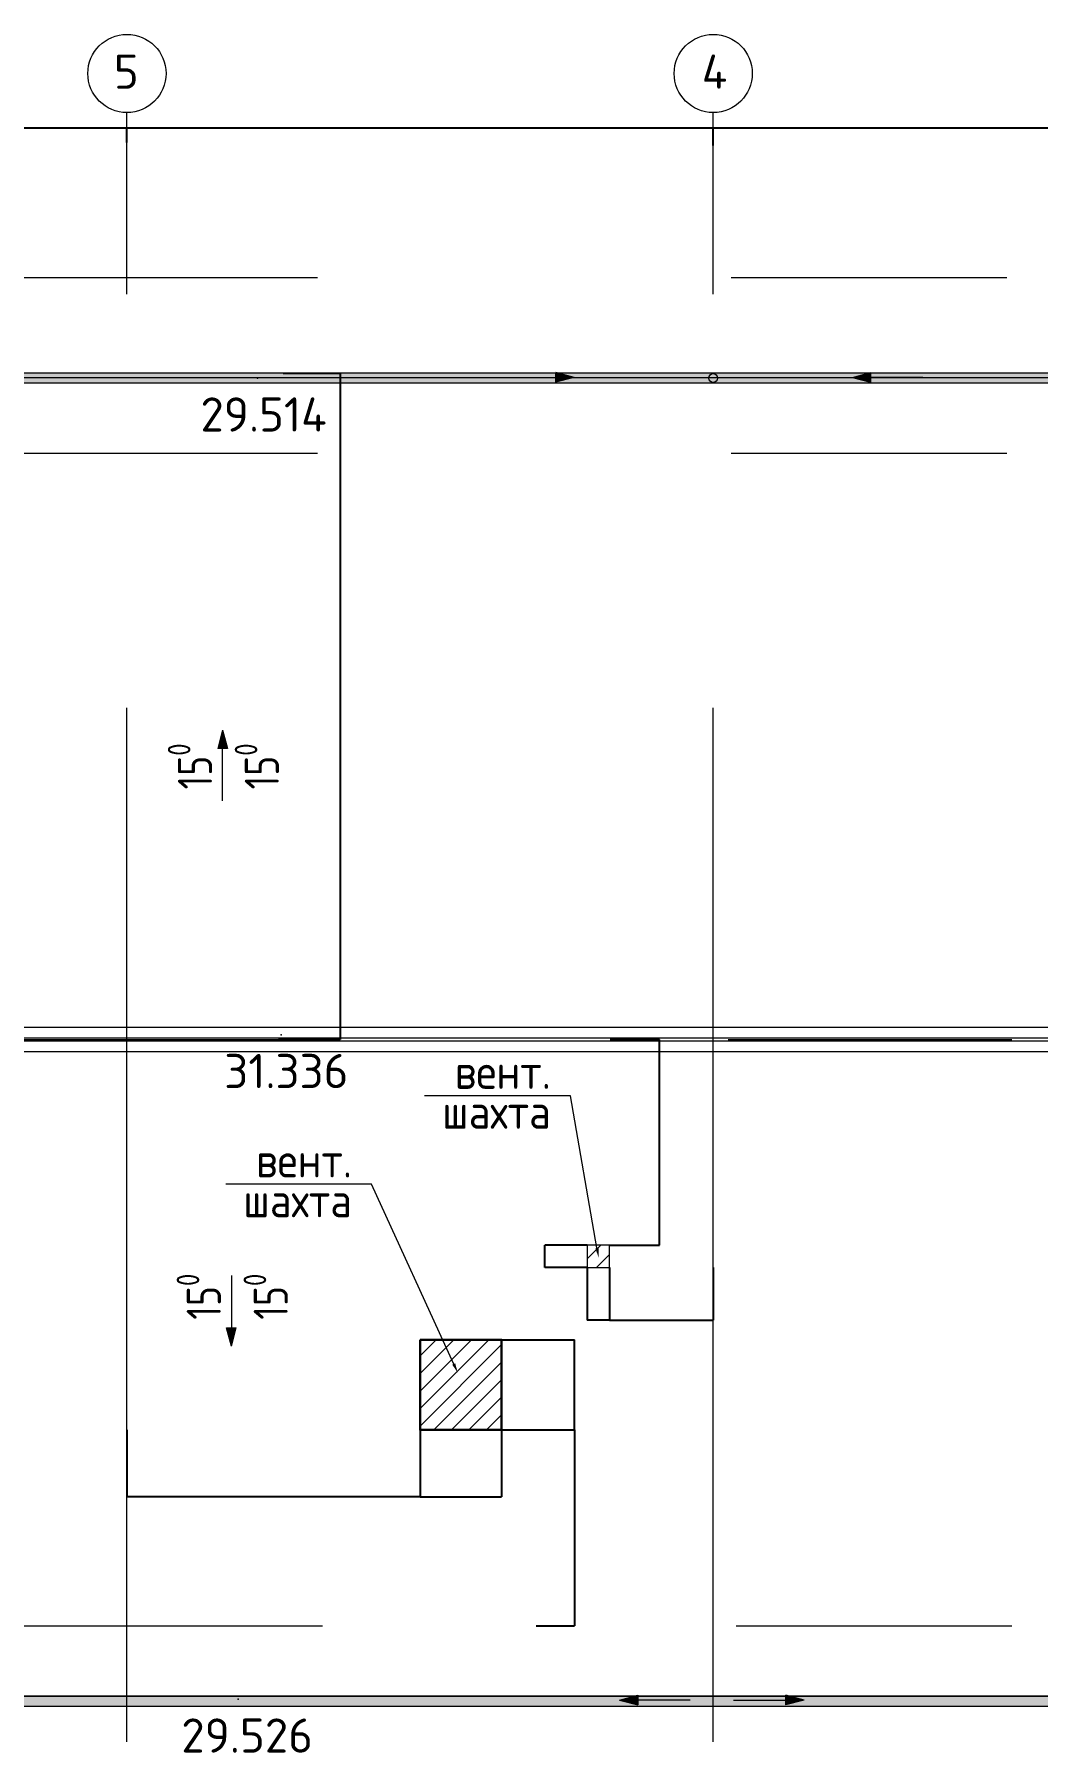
# Model space of a CAD drawing. Header units: millimetres. Extents: x -263990 to 193903, y -164417 to 240530.
# Drawn here: x 173354 to 183622, y -16102 to 1482 of the extents above; entities that cross this region are included whole.
import ezdxf
from ezdxf import colors
from ezdxf.entities.mleader import LeaderData, LeaderLine
from ezdxf.math import Vec2, Vec3

# ---------------------------------------------------------------- set-up
doc = ezdxf.new("R2010")
doc.units = ezdxf.units.MM
doc.header["$LTSCALE"] = 20
doc.linetypes.add('ACAD_ISO10W100', pattern=[1093.611073, 529.166651, -211.666656, 141.111112, -211.666656])
doc.layers.get('0').update_dxf_attribs({"lineweight": 0})
doc.layers.get('Defpoints').update_dxf_attribs({"color": 4})
doc.layers.add('_4-1_ Оси', color=7, linetype='Continuous')
for name, color, linetype, lineweight in [('_4-6_ Выноски на кровле', 7, 'Continuous', 9), ('Height', 250, 'Continuous', 9), ('Survey', 250, 'Continuous', 9)]:
    doc.layers.add(name, color=color, linetype=linetype, lineweight=lineweight)
doc.styles.add('GOST 2.304 type A', font='isocpeur.ttf')
doc.styles.add('ISOCPEUR', font='isocpeur.ttf', dxfattribs={"width": 0.9, "height": 250})
doc.styles.add('стиль1', font='isocpeur.ttf')
doc.dimstyles.new('ISO-25', dxfattribs={"dimtxt": 0.25, "dimasz": 0.1, "dimexe": 0.1, "dimexo": 0, "dimgap": 0.06, "dimtad": 1, "dimdec": 0, "dimlfac": 1000, "dimtxsty": 'GOST 2.304 type A', "dimblk": 'OBLIQUE', "dimcen": 2.5, "dimdle": 0.1, "dimadec": 0, "dimazin": 0, "dimtfac": 1, "dimtdec": 0, "dimtmove": 0, "dimatfit": 3, "dimfxl": 1, "dimarcsym": 0})
pattern_1 = [(45, (140952.78, -14805.09), (-89.80256, 89.80256), [])]

# ---------------------------------------------------------------- blocks, each defined once
blk = doc.blocks.new('_Oblique')
at = {"color": 0, "linetype": 'ByBlock', "lineweight": -2}
blk.add_line((-0.5, -0.5), (0.5, 0.5), dxfattribs=at)
blk = doc.blocks.new('*D214')
at = {"color": 0, "lineweight": -2, "transparency": 16777216}
for p, q in [((177302, -12799), (177302, -13483)), ((178136, -12799), (178136, -13483)), ((177302, -13483), (178136, -13483))]:
    blk.add_line(p, q, dxfattribs=at)
at = {"layer": 'Defpoints', "color": 0, "transparency": 16777216}
for p in [(177302, -12799), (178136, -12799), (178136, -13483)]:
    blk.add_point(p, dxfattribs=at)
at = {"color": 0, "lineweight": -2, "transparency": 16777216, "xscale": 0.1, "yscale": 0.1, "zscale": 0.1, "rotation": 180}
blk.add_blockref('_Oblique', (177302, -13483), dxfattribs=at)
at = {"color": 0, "lineweight": -2, "transparency": 16777216, "xscale": 0.1, "yscale": 0.1, "zscale": 0.1}
blk.add_blockref('_Oblique', (178136, -13483), dxfattribs=at)
at = {"color": 0, "transparency": 16777216, "insert": (177749, -13483), "char_height": 0.25, "attachment_point": 5, "style": 'GOST 2.304 type A'}
blk.add_mtext('833470', dxfattribs=at)
blk = doc.blocks.new('*D215')
at = {"color": 0, "lineweight": -2, "transparency": 16777216}
for p, q in [((178136, -11876), (178881, -11876)), ((178881, -12799), (178881, -11876)), ((178136, -12799), (178881, -12799))]:
    blk.add_line(p, q, dxfattribs=at)
at = {"layer": 'Defpoints', "color": 0, "transparency": 16777216}
for p in [(178136, -11876), (178881, -11876), (178136, -12799)]:
    blk.add_point(p, dxfattribs=at)
at = {"color": 0, "lineweight": -2, "transparency": 16777216, "xscale": 0.1, "yscale": 0.1, "zscale": 0.1}
for p, rotation in [((178881, -11876), 90), ((178881, -12799), 270)]:
    blk.add_blockref('_Oblique', p, dxfattribs=dict(at, rotation=rotation))
at = {"color": 0, "transparency": 16777216, "insert": (178881, -12338), "char_height": 0.25, "attachment_point": 5, "rotation": 90, "style": 'GOST 2.304 type A'}
blk.add_mtext('922563', dxfattribs=at)
blk = doc.blocks.new('*D216')
at = {"color": 0, "lineweight": -2, "transparency": 16777216}
for p, q in [((174302, -12799), (174302, -13483)), ((177302, -12799), (177302, -13483)), ((177302, -13483), (174302, -13483))]:
    blk.add_line(p, q, dxfattribs=at)
at = {"layer": 'Defpoints', "color": 0, "transparency": 16777216}
for p in [(174302, -12799), (177302, -12799), (174302, -13483)]:
    blk.add_point(p, dxfattribs=at)
at = {"color": 0, "lineweight": -2, "transparency": 16777216, "xscale": 0.1, "yscale": 0.1, "zscale": 0.1, "rotation": 180}
blk.add_blockref('_Oblique', (174302, -13483), dxfattribs=at)
at = {"color": 0, "lineweight": -2, "transparency": 16777216, "xscale": 0.1, "yscale": 0.1, "zscale": 0.1}
blk.add_blockref('_Oblique', (177302, -13483), dxfattribs=at)
at = {"color": 0, "transparency": 16777216, "insert": (175802, -13483), "char_height": 0.25, "attachment_point": 5, "style": 'GOST 2.304 type A'}
blk.add_mtext('3000283', dxfattribs=at)
blk = doc.blocks.new('*D217')
at = {"color": 0, "lineweight": -2, "transparency": 16777216}
for p, q in [((178491, -12799), (178881, -12799)), ((178881, -12799), (178881, -14805)), ((178491, -14805), (178881, -14805))]:
    blk.add_line(p, q, dxfattribs=at)
at = {"layer": 'Defpoints', "color": 0, "transparency": 16777216}
for p in [(178491, -12799), (178491, -14805), (178881, -14805)]:
    blk.add_point(p, dxfattribs=at)
at = {"color": 0, "lineweight": -2, "transparency": 16777216, "xscale": 0.1, "yscale": 0.1, "zscale": 0.1}
for p, rotation in [((178881, -12799), 90), ((178881, -14805), 270)]:
    blk.add_blockref('_Oblique', p, dxfattribs=dict(at, rotation=rotation))
at = {"color": 0, "transparency": 16777216, "insert": (178881, -13802), "char_height": 0.25, "attachment_point": 5, "rotation": 90, "style": 'GOST 2.304 type A'}
blk.add_mtext('2006054', dxfattribs=at)
blk = doc.blocks.new('*D218')
at = {"color": 0, "lineweight": -2, "transparency": 16777216}
for p, q in [((179013, -10910), (178579, -10910)), ((178580, -11137), (178580, -10910)), ((179013, -11136), (178579, -11136))]:
    blk.add_line(p, q, dxfattribs=at)
at = {"layer": 'Defpoints', "color": 0, "transparency": 16777216}
for p in [(178580, -10910), (179013, -10910), (179013, -11136)]:
    blk.add_point(p, dxfattribs=at)
at = {"color": 0, "lineweight": -2, "transparency": 16777216, "xscale": 0.1, "yscale": 0.1, "zscale": 0.1}
for p, rotation in [((178580, -10910), 90), ((178580, -11136), 270)]:
    blk.add_blockref('_Oblique', p, dxfattribs=dict(at, rotation=rotation))
at = {"color": 0, "transparency": 16777216, "insert": (178579, -11023), "char_height": 0.25, "attachment_point": 5, "rotation": 90, "style": 'GOST 2.304 type A'}
blk.add_mtext('226204', dxfattribs=at)
blk = doc.blocks.new('*D219')
at = {"color": 0, "lineweight": -2, "transparency": 16777216}
for p, q in [((179013, -11136), (179013, -11677)), ((179239, -11136), (179239, -11677)), ((179239, -11677), (179013, -11677))]:
    blk.add_line(p, q, dxfattribs=at)
at = {"layer": 'Defpoints', "color": 0, "transparency": 16777216}
for p in [(179013, -11136), (179239, -11136), (179013, -11677)]:
    blk.add_point(p, dxfattribs=at)
at = {"color": 0, "lineweight": -2, "transparency": 16777216, "xscale": 0.1, "yscale": 0.1, "zscale": 0.1, "rotation": 180}
blk.add_blockref('_Oblique', (179013, -11677), dxfattribs=at)
at = {"color": 0, "lineweight": -2, "transparency": 16777216, "xscale": 0.1, "yscale": 0.1, "zscale": 0.1}
blk.add_blockref('_Oblique', (179239, -11677), dxfattribs=at)
at = {"color": 0, "transparency": 16777216, "insert": (179126, -11676), "char_height": 0.25, "attachment_point": 5, "style": 'GOST 2.304 type A'}
blk.add_mtext('226560', dxfattribs=at)
blk = doc.blocks.new('*D220')
at = {"color": 0, "lineweight": -2, "transparency": 16777216}
for p, q in [((179239, -11136), (179239, -11677)), ((180302, -11136), (180302, -11677)), ((179239, -11677), (180302, -11677))]:
    blk.add_line(p, q, dxfattribs=at)
at = {"layer": 'Defpoints', "color": 0, "transparency": 16777216}
for p in [(179239, -11136), (180302, -11136), (180302, -11677)]:
    blk.add_point(p, dxfattribs=at)
at = {"color": 0, "lineweight": -2, "transparency": 16777216, "xscale": 0.1, "yscale": 0.1, "zscale": 0.1, "rotation": 180}
blk.add_blockref('_Oblique', (179239, -11677), dxfattribs=at)
at = {"color": 0, "lineweight": -2, "transparency": 16777216, "xscale": 0.1, "yscale": 0.1, "zscale": 0.1}
blk.add_blockref('_Oblique', (180302, -11677), dxfattribs=at)
at = {"color": 0, "transparency": 16777216, "insert": (179771, -11676), "char_height": 0.25, "attachment_point": 5, "style": 'GOST 2.304 type A'}
blk.add_mtext('1062555', dxfattribs=at)
blk = doc.blocks.new('*D221')
at = {"color": 0, "lineweight": -2, "transparency": 16777216}
for p, q in [((179246, -8805), (179753, -8805)), ((179753, -10910), (179753, -8805)), ((179239, -10910), (179753, -10910))]:
    blk.add_line(p, q, dxfattribs=at)
at = {"layer": 'Defpoints', "color": 0, "transparency": 16777216}
for p in [(179246, -8805), (179753, -8805), (179239, -10910)]:
    blk.add_point(p, dxfattribs=at)
at = {"color": 0, "lineweight": -2, "transparency": 16777216, "xscale": 0.1, "yscale": 0.1, "zscale": 0.1}
for p, rotation in [((179753, -8805), 90), ((179753, -10910), 270)]:
    blk.add_blockref('_Oblique', p, dxfattribs=dict(at, rotation=rotation))
at = {"color": 0, "transparency": 16777216, "insert": (179753, -9858), "char_height": 0.25, "attachment_point": 5, "rotation": 90, "style": 'GOST 2.304 type A'}
blk.add_mtext('2105116', dxfattribs=at)
blk = doc.blocks.new('*D228')
at = {"color": 0, "lineweight": -2, "transparency": 16777216}
for p, q in [((175900, -1985), (176483, -1985)), ((176483, -1985), (176483, -8805)), ((175852, -8805), (176483, -8805))]:
    blk.add_line(p, q, dxfattribs=at)
at = {"layer": 'Defpoints', "color": 0, "transparency": 16777216}
for p in [(175900, -1985), (175852, -8805), (176483, -8805)]:
    blk.add_point(p, dxfattribs=at)
at = {"color": 0, "lineweight": -2, "transparency": 16777216, "xscale": 0.1, "yscale": 0.1, "zscale": 0.1}
for p, rotation in [((176483, -1985), 90), ((176483, -8805), 270)]:
    blk.add_blockref('_Oblique', p, dxfattribs=dict(at, rotation=rotation))
at = {"color": 0, "transparency": 16777216, "insert": (176483, -5395), "char_height": 0.25, "attachment_point": 5, "rotation": 90, "style": 'GOST 2.304 type A'}
blk.add_mtext('6819964', dxfattribs=at)
blk = doc.blocks.new('*D190')
at = {"color": 0, "lineweight": -2, "transparency": 16777216}
for p, q in [((180302, 343), (180302, 521)), ((186302, 521), (180302, 521)), ((186302, 472), (186302, 521))]:
    blk.add_line(p, q, dxfattribs=at)
at = {"layer": 'Defpoints', "color": 0, "transparency": 16777216}
for p in [(180302, 521), (186302, 472), (180302, 343)]:
    blk.add_point(p, dxfattribs=at)
at = {"color": 0, "lineweight": -2, "transparency": 16777216, "xscale": 0.1, "yscale": 0.1, "zscale": 0.1, "rotation": 180}
blk.add_blockref('_Oblique', (180302, 521), dxfattribs=at)
at = {"color": 0, "lineweight": -2, "transparency": 16777216, "xscale": 0.1, "yscale": 0.1, "zscale": 0.1}
blk.add_blockref('_Oblique', (186302, 521), dxfattribs=at)
at = {"color": 0, "transparency": 16777216, "insert": (183302, 521), "char_height": 0.25, "attachment_point": 5, "style": 'GOST 2.304 type A'}
blk.add_mtext('6000000', dxfattribs=at)
blk = doc.blocks.new('*D191')
at = {"color": 0, "lineweight": -2, "transparency": 16777216}
for p, q in [((174302, 375), (174302, 521)), ((180302, 521), (174302, 521)), ((180302, 343), (180302, 521))]:
    blk.add_line(p, q, dxfattribs=at)
at = {"layer": 'Defpoints', "color": 0, "transparency": 16777216}
for p in [(174302, 521), (174302, 375), (180302, 343)]:
    blk.add_point(p, dxfattribs=at)
at = {"color": 0, "lineweight": -2, "transparency": 16777216, "xscale": 0.1, "yscale": 0.1, "zscale": 0.1, "rotation": 180}
blk.add_blockref('_Oblique', (174302, 521), dxfattribs=at)
at = {"color": 0, "lineweight": -2, "transparency": 16777216, "xscale": 0.1, "yscale": 0.1, "zscale": 0.1}
blk.add_blockref('_Oblique', (180302, 521), dxfattribs=at)
at = {"color": 0, "transparency": 16777216, "insert": (177302, 521), "char_height": 0.25, "attachment_point": 5, "style": 'GOST 2.304 type A'}
blk.add_mtext('6000000', dxfattribs=at)
blk = doc.blocks.new('*D192')
at = {"color": 0, "lineweight": -2, "transparency": 16777216}
for p, q in [((168302, 271), (168302, 521)), ((174302, 521), (168302, 521)), ((174302, 375), (174302, 521))]:
    blk.add_line(p, q, dxfattribs=at)
at = {"layer": 'Defpoints', "color": 0, "transparency": 16777216}
for p in [(168302, 521), (174302, 375), (168302, 271)]:
    blk.add_point(p, dxfattribs=at)
at = {"color": 0, "lineweight": -2, "transparency": 16777216, "xscale": 0.1, "yscale": 0.1, "zscale": 0.1, "rotation": 180}
blk.add_blockref('_Oblique', (168302, 521), dxfattribs=at)
at = {"color": 0, "lineweight": -2, "transparency": 16777216, "xscale": 0.1, "yscale": 0.1, "zscale": 0.1}
blk.add_blockref('_Oblique', (174302, 521), dxfattribs=at)
at = {"color": 0, "transparency": 16777216, "insert": (171302, 521), "char_height": 0.25, "attachment_point": 5, "style": 'GOST 2.304 type A'}
blk.add_mtext('6000000', dxfattribs=at)

msp = doc.modelspace()

# ---------------------------------------------------------------- hatches: boundary and pattern name
at = {"linetype": 'Continuous', "lineweight": 0, "true_color": 0x3f3f3f}
for points in [[(188705.37587, -1985.12394), (147931.06886, -1985.12619), (147931.06886, -2085.12619), (188705.37587, -2085.12394)], [(192301.79992, -15525.08896), (144301.79992, -15525.08896), (144301.79992, -15625.08896), (192301.79992, -15625.08896)]]:
    msp.add_hatch(color=250, dxfattribs=at).paths.add_polyline_path(points)
at = {"linetype": 'Continuous', "lineweight": 0, "true_color": 0x000000}
for points in [[(178877.41033, -2028.60918), (178690.80783, -1978.60918), (178690.80783, -2078.60918)], [(181726.1895, -2028.60918), (181912.792, -2078.60918), (181912.792, -1978.60918)], [(175280.61483, -5639.46614), (175230.61483, -5826.06864), (175330.61483, -5826.06864)], [(175371.23649, -11940.71179), (175421.23649, -11754.10929), (175321.23649, -11754.10929)], [(179343.00141, -15563.5742), (179529.60391, -15613.5742), (179529.60391, -15513.5742)], [(181231.41623, -15563.5742), (181044.81373, -15513.5742), (181044.81373, -15613.5742)]]:
    msp.add_hatch(color=18, dxfattribs=at).paths.add_polyline_path(points)
h = msp.add_hatch()
h.set_pattern_fill('ANSI31', color=256, scale=40, angle=-3.25304974)
h.set_pattern_definition(pattern_1)
h.paths.add_polyline_path([(179239.2446, -10910.20498), (179012.68481, -10910.20498), (179012.68481, -11136.40881), (179239.2446, -11136.40881)])
h = msp.add_hatch()
h.set_pattern_fill('ANSI31', color=256, scale=40, angle=-3.25304974)
h.set_pattern_definition(pattern_1)
h.paths.add_polyline_path([(178135.55264, -12799.03517), (178135.69561, -11876.4725), (177302.22596, -11876.60697), (177302.083, -12799.16964)])

# ---------------------------------------------------------------- linework, layer by layer
at = {"color": 7, "linetype": 'Continuous', "lineweight": 0}
for p, q in [((178155.69364, -2028.60918), (178690.80783, -2028.60918)), ((178877.41033, -2028.60918), (178690.80783, -1978.60918)), ((178690.80783, -2078.60918), (178690.80783, -1978.60918)), ((178877.41033, -2028.60918), (178690.80783, -2078.60918)), ((181726.1895, -2028.60918), (181912.792, -1978.60918)), ((181726.1895, -2028.60918), (181912.792, -2078.60918)), ((181912.792, -1978.60918), (181912.792, -2078.60918)), ((182447.9062, -2028.60918), (181912.792, -2028.60918)), ((175280.61483, -5639.46614), (175230.61483, -5826.06864)), ((175280.61483, -5639.46614), (175330.61483, -5826.06864)), ((175330.61483, -5826.06864), (175230.61483, -5826.06864)), ((175280.61483, -6361.18284), (175280.61483, -5826.06864)), ((192301.79992, -8680.08896), (144301.79992, -8680.08896)), ((192301.79992, -8790.08896), (144301.79992, -8790.08896)), ((192301.79992, -8820.08896), (144301.79992, -8820.08896)), ((192301.79992, -8930.08896), (144301.79992, -8930.08896)), ((175371.23649, -11218.99509), (175371.23649, -11754.10929)), ((175371.23649, -11940.71179), (175321.23649, -11754.10929)), ((175321.23649, -11754.10929), (175421.23649, -11754.10929)), ((175371.23649, -11940.71179), (175421.23649, -11754.10929)), ((179343.00141, -15563.5742), (179529.60391, -15513.5742)), ((179343.00141, -15563.5742), (179529.60391, -15613.5742)), ((179529.60391, -15513.5742), (179529.60391, -15613.5742)), ((180064.71811, -15563.5742), (179529.60391, -15563.5742)), ((180509.69953, -15563.5742), (181044.81373, -15563.5742)), ((181231.41623, -15563.5742), (181044.81373, -15513.5742)), ((181044.81373, -15613.5742), (181044.81373, -15513.5742)), ((181231.41623, -15563.5742), (181044.81373, -15613.5742))]:
    msp.add_line(p, q, dxfattribs=at)
at = {"color": 7, "linetype": 'Continuous', "lineweight": 13}
msp.add_line((192301.79992, -15525.08896), (144301.79992, -15525.08896), dxfattribs=at)
at = {"color": 7, "linetype": 'Continuous', "lineweight": 0, "flags": 128}
for points in [[(192301.79992, -8680.08896), (144301.79992, -8680.08896), (144301.79992, 95.09824), (147931.08783, 95.06327), (147931.06834, -2085.12394), (188705.38561, -2085.12394), (188705.36612, 103.8162), (192301.79992, 103.85117)], [(188705.37587, -1985.12394), (147931.06886, -1985.12619), (147931.06886, -2085.12619), (188705.37587, -2085.12394)], [(192301.79992, -8930.08896), (144301.79992, -8930.08896), (144301.79992, -15525.08896), (192301.79992, -15525.08896)], [(192301.79992, -15525.08896), (144301.79992, -15525.08896), (144301.79992, -15625.08896), (192301.79992, -15625.08896)]]:
    msp.add_lwpolyline(points, close=True, dxfattribs=at)
at = {"color": 7, "linetype": 'Continuous', "lineweight": 0}
msp.add_lwpolyline([(192301.79992, -15525.08896), (144301.79992, -15525.08896), (144301.79992, 95.08075), (147931.07809, 95.08075), (147931.07809, -2029.03348), (188705.37587, -2029.03348), (188705.37587, 103.83369), (192301.79992, 103.83369)], close=True, dxfattribs=at)
msp.add_lwpolyline([(179012.68481, -11136.40881), (179239.2446, -11136.40881), (179239.2446, -10910.20498), (179012.68481, -10910.20498)], close=True)
at = {"lineweight": 30}
msp.add_lwpolyline([(177302.22596, -11876.60697), (178135.69561, -11876.4725), (178135.55264, -12799.03517), (177302.083, -12799.16964)], close=True, dxfattribs=at)
at = {"color": 7, "linetype": 'Continuous', "lineweight": 0}
msp.add_circle((180301.79992, -2035.12394), 45, dxfattribs=at)
at = {"layer": '_4-1_ Оси', "color": 7, "linetype": 'ACAD_ISO10W100', "lineweight": 0}
for p, q in [((174301.79992, -318.11028), (174301.79992, 681.88972)), ((180301.79992, -318.11028), (180301.79992, 681.88972)), ((174301.79992, -15992.02994), (174301.79992, -318.11028)), ((180301.79992, -15992.02994), (180301.79992, -318.11028)), ((143797.12585, -1005.08897), (192080.24063, -1005.08897)), ((143797.12585, -2805.08896), (192080.24063, -2805.08896)), ((143764.95573, -8805.08896), (193080.24063, -8805.08896)), ((143848.34277, -8805.08896), (192080.24063, -8805.08896)), ((143848.34277, -14805.08896), (192080.24063, -14805.08896))]:
    msp.add_line(p, q, dxfattribs=at)
at = {"layer": '_4-1_ Оси', "color": 7, "linetype": 'Continuous', "lineweight": 0}
for centre in [(174301.79992, 1081.88972), (180301.79992, 1081.88972)]:
    msp.add_circle(centre, 400, dxfattribs=at)
at = {"layer": 'Survey'}
for p in [(175636.62784, -2036.91932, 29533.79586), (175880.5075, -8755.64008, 31354.5461), (175441.06716, -15555.61619, 29546.28448)]:
    msp.add_point(p, dxfattribs=at)

# ---------------------------------------------------------------- texts
at = {"layer": '_4-1_ Оси', "color": 7, "lineweight": 0, "char_height": 350, "attachment_point": 4, "style": 'стиль1'}
for s, insert in [('\\A1;{\\pql;\\pt0;\\fISOCPEUR|b0|i0|c0|p34;5}', (174167.78826, 1100.21293)), ('\\A1;{\\pql;\\pt0;\\fISOCPEUR|b0|i0|c0|p34;4}', (180184.04826, 1100.21293))]:
    msp.add_mtext(s, dxfattribs=dict(at, insert=insert))
at = {"layer": '_4-6_ Выноски на кровле', "color": 7, "linetype": 'Continuous', "lineweight": 0, "char_height": 350, "attachment_point": 4, "rotation": 90, "style": 'стиль1'}
for insert in [(174997.83425, -6244.63106), (175682.66804, -6244.63106), (175088.45591, -11671.22883), (175773.28969, -11671.22883)]:
    msp.add_mtext('\\A1;{\\W0.800000x;\\pql;\\fISOCPEUR|b0|i0|c0|p34;15\\fISOCPEUR|b0|i0|c0|p34;\\A1{\\H.66x;\\S0^  ;}}', dxfattribs=dict(at, insert=insert))
at = {"layer": 'Height', "style": 'ISOCPEUR'}
for s, p in [('29.514', (175053.65128, -2582.95968, 29533.79586)), ('31.336', (175297.53094, -9301.68044, 31354.5461)), ('29.526', (174858.0906, -16101.65655, 29546.28448))]:
    msp.add_text(s, height=350, dxfattribs=at).set_placement(p)

# ---------------------------------------------------------------- dimensions: what is measured, and where the dimension line sits
for base, p1, p2, picture, middle in [((168301.79992, 521.06739), (174301.79992, 374.69913), (168301.79992, 270.77868), '*D192', (171301.79992, 521.25239)), ((174301.79992, 521.06739), (180301.79992, 343.13757), (174301.79992, 374.69913), '*D191', (177301.79992, 521.25239)), ((180301.79992, 521.06739), (186301.79992, 472.42603), (180301.79992, 343.13757), '*D190', (183301.79992, 521.25239))]:
    dim = msp.add_linear_dim(base=base, p1=p1, p2=p2, dimstyle='ISO-25', override={"dimtmove": 1})
    dim.commit()
    dim.dimension.update_dxf_attribs({"geometry": picture, "text_midpoint": middle})
for base, p1, p2, picture, middle in [((176483.20194, -8805.08896), (175899.60652, -1985.12465), (175851.61443, -8805.08896), '*D228', (176483.01694, -5395.10681)), ((179753.15741, -8805.08896), (179239.2446, -10910.20498), (179245.64697, -8805.08896), '*D221', (179752.97241, -9857.64697)), ((178579.53329, -10910.20498), (179012.68481, -11136.40881), (179012.68481, -10910.20498), '*D218', (178579.34829, -11023.30689)), ((178881.12382, -11876.4725), (178135.5526, -12799.03517), (178135.69561, -11876.4725), '*D215', (178880.93882, -12337.75383)), ((178881.12382, -14805.08896), (178490.54079, -12799.03517), (178490.54079, -14805.08896), '*D217', (178880.93882, -13802.06207))]:
    dim = msp.add_linear_dim(base=base, p1=p1, p2=p2, angle=90, dimstyle='ISO-25')
    dim.commit()
    dim.dimension.update_dxf_attribs({"geometry": picture, "text_midpoint": middle})
for base, p1, p2, picture, middle in [((179012.68481, -11676.62084), (179239.2446, -11136.40881), (179012.68481, -11136.40881), '*D219', (179125.96471, -11676.43584)), ((180301.79992, -11676.62084), (179239.2446, -11136.40881), (180301.79992, -11136.40881), '*D220', (179770.52226, -11676.43584)), ((174301.79992, -13483.17001), (177302.083, -12799.16965), (174301.79992, -12799.16965), '*D216', (175801.94146, -13482.98501))]:
    dim = msp.add_linear_dim(base=base, p1=p1, p2=p2, dimstyle='ISO-25')
    dim.commit()
    dim.dimension.update_dxf_attribs({"geometry": picture, "text_midpoint": middle})
dim = msp.add_linear_dim(base=(178135.5526, -13483.17001), p1=(177302.083, -12799.16964), p2=(178135.5526, -12799.2988), dimstyle='ISO-25')
dim.commit()
dim.dimension.update_dxf_attribs({"geometry": '*D214', "text_midpoint": (177749.43847, -13483.17001), "dimtype": 160})

# ---------------------------------------------------------------- leaders
ml = msp.add_multileader_mtext('Standard')
ml.set_content('вент.\\Pшахта', color=256, style='ISOCPEUR')
ml.set_leader_properties(lineweight=9)
ml.build(insert=Vec2(0, 0))
ml.multileader.update_dxf_attribs({"has_dogleg": 0, "text_left_attachment_type": 6, "text_right_attachment_type": 6, "arrow_head_size": 100})
ctx = ml.context
ctx.base_point, ctx.char_height, ctx.arrow_head_size, ctx.landing_gap_size, ctx.plane_origin = Vec3(187534.85913, -5684.87189), 350, 100, 200, Vec3(183958.75957, -4734.78756)
ctx.left_attachment, ctx.right_attachment = 6, 6
notes = []
notes.append((ctx, [(0, (1, 1, 0), (179534.85913, -5684.87189), (1, 0), 8000, [(0, [(187177.45596, -7679.88635)], 0, [])])]))
ctx.mtext.insert, ctx.mtext.line_spacing_factor, ctx.mtext.flow_direction = Vec3(187734.85913, -5264.87189), 0.7, 5
ml = msp.add_multileader_mtext('Standard')
ml.set_content('вент.\\Pшахта', color=256, style='ISOCPEUR')
ml.set_leader_properties(lineweight=9)
ml.build(insert=Vec2(0, 0))
ml.multileader.update_dxf_attribs({"has_dogleg": 0, "text_left_attachment_type": 6, "text_right_attachment_type": 6, "arrow_head_size": 100})
ctx = ml.context
ctx.base_point, ctx.char_height, ctx.arrow_head_size, ctx.landing_gap_size, ctx.plane_origin = Vec3(177211.26465, -9378.95593), 350, 100, 200, Vec3(173525.57786, -8598.95272)
ctx.left_attachment, ctx.right_attachment, ctx.text_align_type = 6, 6, 2
notes.append((ctx, [(1, (1, 1, 0), (186839.76465, -9378.95593), (-1, 0), 8000, [(0, [(179128.88437, -11035.99604)], 0, [])])]))
ctx.mtext.insert, ctx.mtext.alignment, ctx.mtext.line_spacing_factor, ctx.mtext.flow_direction = Vec3(178639.76465, -8958.95593), 3, 0.7, 5
ml = msp.add_multileader_mtext('Standard')
ml.set_content('вент.\\Pшахта', color=256, style='ISOCPEUR')
ml.set_leader_properties(lineweight=9)
ml.build(insert=Vec2(0, 0))
ml.multileader.update_dxf_attribs({"has_dogleg": 0, "text_left_attachment_type": 6, "text_right_attachment_type": 6, "arrow_head_size": 100})
ctx = ml.context
ctx.base_point, ctx.char_height, ctx.arrow_head_size, ctx.landing_gap_size, ctx.plane_origin = Vec3(175176.46472, -10284.6661), 350, 100, 200, Vec3(174469.28945, -9270.86261)
ctx.left_attachment, ctx.right_attachment, ctx.text_align_type = 6, 6, 2
notes.append((ctx, [(1, (1, 1, 0), (184804.96472, -10284.6661), (-1, 0), 8000, [(0, [(177687.98584, -12215.9614)], 0, [])])]))
ctx.mtext.insert, ctx.mtext.alignment, ctx.mtext.line_spacing_factor, ctx.mtext.flow_direction = Vec3(176604.96472, -9864.6661), 3, 0.7, 5
ml = msp.add_multileader_mtext('Standard')
ml.set_content('вент.\\Pшахта', color=256, style='ISOCPEUR')
ml.set_leader_properties(lineweight=9)
ml.build(insert=Vec2(0, 0))
ml.multileader.update_dxf_attribs({"has_dogleg": 0, "text_left_attachment_type": 6, "text_right_attachment_type": 6, "arrow_head_size": 100})
ctx = ml.context
ctx.base_point, ctx.char_height, ctx.arrow_head_size, ctx.landing_gap_size, ctx.plane_origin = Vec3(187537.8391, -12238.9469), 350, 100, 200, Vec3(183961.73954, -11288.86256)
ctx.left_attachment, ctx.right_attachment = 6, 6
notes.append((ctx, [(0, (1, 1, 0), (179537.8391, -12238.9469), (1, 0), 8000, [(0, [(186611.57283, -11075.65967)], 0, [])])]))
ctx.mtext.insert, ctx.mtext.line_spacing_factor, ctx.mtext.flow_direction = Vec3(187737.8391, -11818.9469), 0.7, 5
for ctx, leaders in notes:
    for number, flags, end, landing, length, lines in leaders:
        leader = LeaderData()
        leader.index, (leader.has_last_leader_line, leader.has_dogleg_vector, leader.attachment_direction) = number, flags
        leader.last_leader_point, leader.dogleg_vector, leader.dogleg_length = Vec3(end), Vec3(landing), length
        for number, points, colour, breaks in lines:
            line = LeaderLine()
            line.index, line.vertices, line.color, line.breaks = number, Vec3.list(points), colors.encode_raw_color(colour), breaks
            leader.lines.append(line)
        ctx.leaders.append(leader)

doc.saveas('drawing.dxf')
